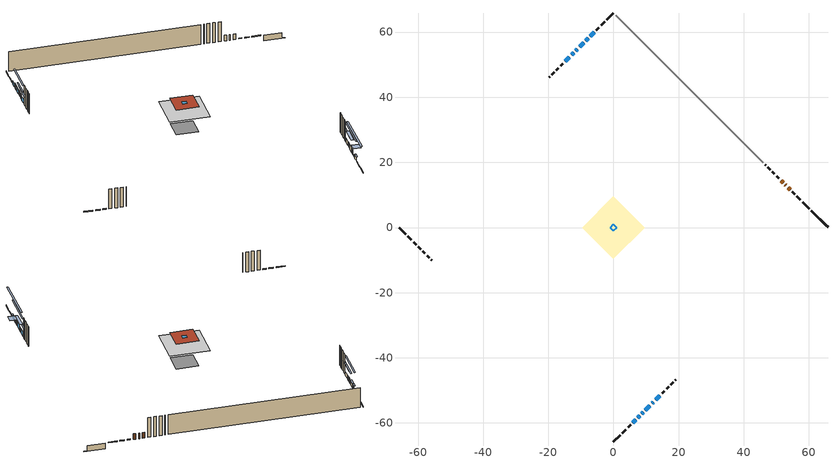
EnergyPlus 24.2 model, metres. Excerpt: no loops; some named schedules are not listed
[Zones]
conditioned space
 floor adiabatic (AdiabaticFloorConstruction): -9.56,0 0,9.56 9.56,0 0,-9.56 z5.27
 floor foundation (Slab1 construction): -5.3,0 0,5.3 5.3,0 0,-5.3 z-1.62
 wall outside (RimJoist1 construction): 0,-65.84 2.09,-63.75 / -65.84,0 -63.75,-2.09 / 0,65.84 -2.09,63.75 / 60.11,5.73 58.02,7.83 z0.39:0.69
 wall outside (RimJoist3 construction): 2.75,-63.09 3.81,-62.03 / -63.09,-2.75 -62.03,-3.81 / -2.75,63.09 -3.81,62.03 / 57.36,8.48 56.3,9.54 z0.39:0.69
 wall outside (RimJoist4 construction): 4.47,-61.37 5.24,-60.6 / -61.37,-4.47 -60.6,-5.24 / -4.47,61.37 -5.24,60.6 / 55.64,10.2 54.87,10.97 z0.39:0.69
 wall outside (AdiabaticWallConstruction 1): 54.22,11.63 53.6,12.24 / 52.94,12.9 52.69,13.15 / 52.03,13.81 51.43,14.41 z0.39:2.42
 wall outside (AdiabaticWallConstruction): -5.89,59.95 -7.16,58.68 z0.39:1.61; -7.82,58.02 -8.45,57.39 z0.39:1.99; -9.1,56.74 -10.4,55.44 z0.39:1.84; 5.89,-59.95 6.77,-59.07 z0.39:1.71; 7.43,-58.41 7.99,-57.85 z0.39:0.9; 8.64,-57.2 9.13,-56.71 z0.39:2.09; -11.05,54.79 -11.61,54.23 / 9.79,-56.06 11.17,-54.67 z0.39:2.24; 11.83,-54.02 12.26,-53.58 z0.39:2.07; -12.27,53.57 -12.86,52.98 z0.39:2.02; -13.52,52.32 -14.87,50.98 z0.39:1.76; 12.91,-52.93 14.26,-51.58 z0.39:2.04
 wall outside (Wall1 construction): 14.92,-50.92 15.65,-50.2 / -59.95,-5.89 -59.22,-6.62 / -15.52,50.32 -16.25,49.59 / 50.77,15.07 50.04,15.8 z0.39:7.71
 wall outside (Wall2 construction): 16.3,-49.54 16.98,-48.86 / -58.56,-7.28 -57.89,-7.96 / -16.91,48.94 -17.58,48.26 / 49.39,16.45 48.71,17.13 z0.39:7.71
 wall outside (Wall3 construction): 17.64,-48.2 18.32,-47.52 / -57.23,-8.61 -56.54,-9.3 / -18.24,47.6 -18.92,46.92 / 48.05,17.79 47.37,18.47 z0.39:7.71
 wall outside (Wall4 construction): 18.98,-46.86 19.07,-46.77 / -55.89,-9.95 -55.79,-10.05 / -19.58,46.26 -19.68,46.16 / 46.71,19.13 46.61,19.23 z0.39:7.71
 wall foundation (FoundationWall1 construction): 60.77,5.08,-1.62 60.77,5.08,0.39 65.05,0.79,0.39 65.05,0.79,-1.52 65.84,0,-1.52 65.84,0,-1.62
 wall adiabatic (Wall5 construction): 45.96,19.88 0.66,65.18 z0.39:7.71
 window (WindowConstruction 8): -5.89,59.95 -7.16,58.68 z0.39:1.61
 window (WindowConstruction 5): -7.82,58.02 -8.45,57.39 z0.39:1.99
 window (WindowConstruction 6): -9.1,56.74 -10.4,55.44 z0.39:1.84
 window (WindowConstruction 7): 5.89,-59.95 6.77,-59.07 z0.39:1.71
 window (WindowConstruction 11): 7.43,-58.41 7.99,-57.85 z0.39:0.9
 window (WindowConstruction 9): 8.64,-57.2 9.13,-56.71 z0.39:2.09
 window (WindowConstruction): -11.05,54.79 -11.61,54.23 z0.39:2.24
 window (WindowConstruction 1): 9.79,-56.06 11.17,-54.67 z0.39:2.24
 window (WindowConstruction 10): 11.83,-54.02 12.26,-53.58 z0.39:2.07
 window (WindowConstruction 2): -12.27,53.57 -12.86,52.98 z0.39:2.01
 window (WindowConstruction 3): -13.52,52.32 -14.86,50.98 z0.39:1.76
 window (WindowConstruction 4): 12.91,-52.93 14.26,-51.58 z0.39:2.04
 door (Door): 54.21,11.63 53.6,12.24 z0.39:2.42
 door (Door 1): 52.94,12.9 52.69,13.15 z0.39:2.42
 door (Door 2): 52.03,13.81 51.43,14.41 z0.39:2.42
 ceiling adiabatic (AdiabaticFloorConstruction): 0,-9.56 9.56,0 0,9.56 -9.56,0 z5.27
 roof outside (Roof1 construction): 0,5.42 -5.42,0 0,-5.42 5.42,0 z7.71
 roof outside (AdiabaticRoofConstruction): 1,0 0,1 -1,0 0,-1 z7.71
 skylight (SkylightConstruction): 1,0 0,1 -1,0 0,-1 z7.71
shading: -8.59,57.25 -7.68,58.17 -7.97,58.46 -8.88,57.54 z2.19; -10.54,55.3 -8.96,56.88 -9.25,57.17 -10.83,55.59 z2.04; 6.92,-58.93 5.75,-60.09 6.04,-60.38 7.21,-59.22 z1.91; 13.54,-52.3 1.88,-63.96 2.17,-64.25 13.83,-52.6 z8.75; 9.77,-56.07 8,-57.84 9.83,-59.67 11.61,-57.9 z3; -15.2,50.64 -7.46,58.38 -7.75,58.67 -15.49,50.93 z7.32; 14.76,-51.08 6.19,-59.65 6.48,-59.94 15.05,-51.37 z7.32; 14.09,-51.75 9.99,-55.85 10.64,-56.49 14.73,-52.4 z4.66; -14.66,51.19 -10.47,55.37 -10.76,55.66 -14.95,51.48 z4.55; -16.66,49.18 -11.72,54.12 -12.01,54.41 -16.95,49.47 z4.3; 16.06,-49.79 11.12,-54.72 11.41,-55.01 16.35,-50.08 z4.58
[Building]
Building 1: Terrain=Suburbs
[Site:Location]
Toronto Intl AP_ON: Latitude {deg}=43.68; Longitude {deg}=-79.63; Time Zone {hr}=-5; Elevation {m}=173; Keep Site Location Information=Yes
[Site:GroundTemperature:Shallow]
4.59119, 2.66285, 2.50842, 3.42352, 7.09712, 10.7536, 13.9236, 15.9317, 16.1023, 14.4691, 11.3799, 7.83558
[Site:WaterMainsTemperature]
Calculation Method=Schedule; Temperature Schedule=mains temperature schedule
[Material] Roughness=Rough; Thermal Absorptance=0.9
Name | Thickness {m} | Conductivity {W/m-K} | Density {kg/m3} | Specific Heat {J/kg-K} | Solar Absorptance | Visible Absorptance
asphalt or fiberglass shingles | 0.00635 | 0.162714 | 1121.4 | 1465.45 | 0.4 | 0.4
asphalt or fiberglass shingles 1 | 0.00635 | 0.162714 | 1121.4 | 1465.45 | 0.7 | 0.7
concrete 4.0 in. | 0.1016 | 1.803125 | 2242.8 | 837.4 | 0.7 | 0.7
concrete 8.0 in. | 0.2032 | 1.803125 | 2242.8 | 837.4 | 0.7 | 0.7
door material | 0.04445 | 0.053851 | 512.64 | 1214.23 | 0.7 | 0.7
exterior vertical ins | 0.0316066 | 0.029427 | 32.04 | 1214.23 | 0.7 | 0.7
floor covering | 0.0127 | 0.0433444 | 54.468 | 1339.84 | 0.6 | 0.6
floor rigid ins; roof rigid ins 1; wall rigid ins | 0.512978 | 0.029427 | 32.04 | 1214.23 | 0.7 | 0.7
floor stud and cavity | 0.1397 | 1.75129 | 37.0049 | 1207.88 | 0.7 | 0.7
furniture material conditioned space 1 | 0.1524 | 0.115458 | 640.8 | 1214.23 | 0.6 | 0.6
gypsum board | 0.0127 | 0.160291 | 801 | 837.4 | 0.6 | 0.6
gypsum board 1 | 0.0127 | 0.160291 | 801 | 837.4 | 0.7 | 0.7
osb sheathing 0.5 in. | 0.0127 | 0.115458 | 512.64 | 1214.23 | 0.7 | 0.7
osb sheathing 0.5 in. 1 | 0.0127 | 0.115458 | 512.64 | 1214.23 | 0.4 | 0.4
osb sheathing 0.75 in. | 0.01905 | 0.115458 | 512.64 | 1214.23 | 0.7 | 0.7
osb sheathing 2.0 in. | 0.0508 | 0.115458 | 512.64 | 1214.23 | 0.7 | 0.7
rim joist rigid ins; roof rigid ins | 0.051816 | 0.029427 | 32.04 | 1214.23 | 0.7 | 0.7
rim joist stud and cavity | 0.0508 | 0.329414 | 125.044 | 1163.47 | 0.6 | 0.6
rim joist stud and cavity 1 | 0.0508 | 0.107068 | 50.32683 | 1063.81 | 0.6 | 0.6
rim joist stud and cavity 2 | 0.0508 | 0.341098 | 125.044 | 1163.47 | 0.6 | 0.6
roof stud and cavity | 0.2032 | 0.158748 | 78.34581 | 1123.46 | 0.7 | 0.7
roof stud and cavity 1 | 0.18415 | 1.7868 | 37.0049 | 1207.88 | 0.6 | 0.6
slab rigid ins | 0.00025908 | 0.029427 | 32.04 | 1214.23 | 0.7 | 0.7
wall stud and cavity | 0.1397 | 0.0836902 | 139.0536 | 1170.24 | 0.7 | 0.7
wall stud and cavity 1 | 0.1397 | 0.084134 | 139.0536 | 1170.24 | 0.7 | 0.7
wall stud and cavity 2 | 0.1397 | 0.0844924 | 139.0536 | 1170.24 | 0.7 | 0.7
wall stud and cavity 3 | 0.1397 | 0.131356 | 139.0536 | 1170.24 | 0.7 | 0.7
wall stud and cavity 4 | 0.1397 | 0.0762468 | 139.0536 | 1170.24 | 0.7 | 0.7
wall stud and cavity 5 | 0.0889 | 0.380278 | 52.3479 | 1209.89 | 0.7 | 0.7
wall stud and cavity 6 | 0.0889 | 0.391764 | 83.0341 | 1211.67 | 0.7 | 0.7
wood siding | 0.0254 | 0.102417 | 544.68 | 1172.36 | 0.4 | 0.4
wood siding 1; wood siding 2; wood siding 3 | 0.0254 | 0.102417 | 544.68 | 1172.36 | 0.7 | 0.7
[WindowMaterial:SimpleGlazingSystem]
Name | U-Factor {W/m2-K} | Solar Heat Gain Coefficient
SkylightMaterial | 3.22365 | 0.7204
WindowMaterial | 2.93325 | 0.66
WindowMaterial 1 | 2.88386 | 0.7
WindowMaterial 10 | 3.977439 | 0.67
WindowMaterial 11 | 3.00196 | 0.58
WindowMaterial 2 | 2.93155 | 0.66
WindowMaterial 3 | 2.89748 | 0.69
WindowMaterial 4 | 2.88953 | 0.69
WindowMaterial 5 | 2.92814 | 0.66
WindowMaterial 6 | 2.89578 | 0.69
WindowMaterial 7 | 2.915653 | 0.67
WindowMaterial 8 | 2.95142 | 0.64
WindowMaterial 9 | 3.88035 | 0.68
[Construction]
AdiabaticFloorConstruction: floor stud and cavity, floor rigid ins, osb sheathing 0.75 in., floor covering
AdiabaticRoofConstruction: asphalt or fiberglass shingles 1, roof rigid ins 1, osb sheathing 0.75 in., roof stud and cavity 1
AdiabaticWallConstruction: wood siding 2, wall rigid ins, wall stud and cavity 5, gypsum board
AdiabaticWallConstruction 1: wood siding 3, wall rigid ins, wall stud and cavity 5, gypsum board
Door; Door 1; Door 2: door material
FoundationWall1 construction: concrete 8.0 in., gypsum board 1
furniture construction conditioned space 1: furniture material conditioned space 1
PartitionWallConstruction: gypsum board, wall stud and cavity 6, gypsum board
RimJoist1 construction: wood siding 1, rim joist rigid ins, osb sheathing 2.0 in., rim joist stud and cavity
RimJoist3 construction: wood siding 1, rim joist stud and cavity 1
RimJoist4 construction: wood siding 1, rim joist rigid ins, osb sheathing 2.0 in., rim joist stud and cavity 2
Roof1 construction: asphalt or fiberglass shingles, roof rigid ins, osb sheathing 0.75 in., roof stud and cavity, gypsum board
SkylightConstruction: SkylightMaterial
Slab1 construction: slab rigid ins, concrete 4.0 in.
Wall1 construction: wood siding, osb sheathing 0.5 in., wall stud and cavity, gypsum board
Wall2 construction: wood siding, osb sheathing 0.5 in., wall stud and cavity 1, gypsum board
Wall3 construction: wood siding, osb sheathing 0.5 in., wall stud and cavity 2, gypsum board
Wall4 construction: wood siding, osb sheathing 0.5 in., wall stud and cavity 3, gypsum board
Wall5 construction: osb sheathing 0.5 in. 1, wall stud and cavity 4, gypsum board
WindowConstruction: WindowMaterial
WindowConstruction 1: WindowMaterial 1
WindowConstruction 10: WindowMaterial 10
WindowConstruction 11: WindowMaterial 11
WindowConstruction 2: WindowMaterial 2
WindowConstruction 3: WindowMaterial 3
WindowConstruction 4: WindowMaterial 4
WindowConstruction 5: WindowMaterial 5
WindowConstruction 6: WindowMaterial 6
WindowConstruction 7: WindowMaterial 7
WindowConstruction 8: WindowMaterial 8
WindowConstruction 9: WindowMaterial 9
[Zone]
conditioned space: Multiplier=1; Volume {m3}=618.6; Part of Total Floor Area=Yes
[Space]
conditioned space 1: Zone=conditioned space; Volume {m3}=618.6
[SurfaceProperty:ExposedFoundationPerimeter]
Slab1: Exposed Perimeter Calculation Method=TotalExposedPerimeter; Total Exposed Perimeter {m}=7.17801
[InternalMass] Zone or ZoneList=conditioned space; Space or SpaceList=conditioned space 1
Name | Construction | Surface Area {m2}
furniture mass conditioned space 1 | furniture construction conditioned space 1 | 95.5
partition wall mass | PartitionWallConstruction | 238.75
[Lights]
interior lighting: Zone or ZoneList or Space or SpaceList=conditioned space 1; Schedule=interior lighting schedule; Design Level Calculation Method=LightingLevel; Lighting Level {W}=343.2; Return Air Fraction=0; Fraction Radiant=0.6; Fraction Visible=0.2; Fraction Replaceable=1
[People]
occupants: Zone or ZoneList or Space or SpaceList=conditioned space 1; Number of People Schedule=occupants schedule; Number of People Calculation Method=People; Number of People=3; Fraction Radiant=0.314171; Sensible Heat Fraction=0.56303; Activity Level Schedule=occupants activity schedule; Carbon Dioxide Generation Rate {m3/s-W}=0; Enable ASHRAE 55 Comfort Warnings=No; Mean Radiant Temperature Calculation Type=EnclosureAveraged
[ElectricEquipment] Zone or ZoneList or Space or SpaceList=conditioned space 1; Design Level Calculation Method=EquipmentLevel
Name | Schedule | Design Level {W} | Fraction Latent | Fraction Radiant | Fraction Lost
clothes dryer | clothes dryer schedule | 140.772 | 0.015 | 0.081 | 0.85
clothes washer | clothes washer schedule | 32.1985 | 0.03 | 0.162 | 0.7
cooking range | cooking range schedule | 208.969 | 0.08 | 0.432 | 0.2
dishwasher | dishwasher schedule | 66.8632 | 0.3 | 0.18 | 0.4
fridge | fridge schedule | 72.9452 | 0 | 0.6 | 0
mech vent bath fan 0 | mech vent bath fan 0 schedule | 50.2 | 0 | 0 | 1
mech vent bath fan 1 | mech vent bath fan 1 schedule | 50.2 | 0 | 0 | 1
mech vent house fan | mech vent house fan schedule | 0 | 0 | 0 | 1
mech vent house fan cfis | mech vent house fan cfis schedule | 0 | 0 | 0 | 0
mech vent range fan 0 | mech vent range fan 0 schedule | 57 | 0 | 0 | 1
misc plug loads | misc plug loads schedule | 494.7 | 0.045 | 0.513 | 0.1
whole house fan | Always On Discrete | 0 | 0 | 0 | 1
[OtherEquipment] Zone or ZoneList or Space or SpaceList=conditioned space 1; Design Level Calculation Method=EquipmentLevel
Name | Fuel Type | Schedule | Design Level {W} | Fraction Latent | Fraction Radiant | Fraction Lost
clothes dryer 1 | Electricity | clothes dryer schedule | 0 | 0.015 | 0.081 | 0.85
cooking range 1 | Electricity | cooking range schedule | 0 | 0.08 | 0.432 | 0.2
general water use latent | None | general water use schedule | 59.3978 | 1 | 0 | 0
general water use sensible | None | general water use schedule | -58.539 | 0 | 0.6 | 0
mech vent house fan latent load | None | Always On Discrete | 0 | 1 | 0 | 0
mech vent house fan sensible load | None | Always On Discrete | 0 | 0 | 0 | 0
water heater energy adjustment1 | NaturalGas | Always On Discrete | 0.01 | 0 | 0 | 1
[ZoneInfiltration:DesignFlowRate] Zone or ZoneList or Space or SpaceList=conditioned space 1; Schedule=Always On Discrete; Design Flow Rate Calculation Method=Flow/Zone; Design Flow Rate {m3/s}=0
infil flow; natural vent flow; whole house fan flow
[Foundation:Kiva]
Foundation Kiva 1: Initial Indoor Air Temperature {C}=18; Wall Height Above Grade {m}=0.389992; Wall Depth Below Slab {m}=0.2032; Custom Block Material Name 1=exterior vertical ins; Custom Block Depth 1 {m}=2.01; Custom Block X Position 1 {m}=0.2159; Custom Block Z Position 1 {m}=0
[Foundation:Kiva:Settings]
Soil Conductivity {W/m-K}=0.849921; Soil Density {kg/m3}=1842.3; Soil Specific Heat {J/kg-K}=418.7; Ground Solar Absorptivity=0.9; Ground Thermal Absorptivity=0.9; Ground Surface Roughness {m}=0.03; Far-Field Width {m}=40; Deep-Ground Boundary Condition=ZeroFlux; Deep-Ground Depth {m}=40; Minimum Cell Dimension {m}=0.2; Maximum Cell Growth Coefficient=3; Simulation Timestep=Timestep
[Exterior:Lights]
exterior lighting: Schedule=exterior lighting schedule; Design Level {W}=75.6
[Schedule:Week:Daily]
interior lighting schedule Week Rule - Jan1-Jan27: interior lighting schedule day, interior lighting schedule day, interior lighting schedule day, interior lighting schedule day, interior lighting schedule day, interior lighting schedule day, interior lighting schedule day, interior lighting schedule default day, interior lighting schedule default day, interior lighting schedule default day, interior lighting schedule default day, interior lighting schedule default day
interior lighting schedule Week Rule - Jan28-Feb3: interior lighting schedule day, interior lighting schedule day, interior lighting schedule day, interior lighting schedule day, interior lighting schedule day 1, interior lighting schedule day 1, interior lighting schedule day 1, interior lighting schedule default day, interior lighting schedule default day, interior lighting schedule default day, interior lighting schedule default day, interior lighting schedule default day
interior lighting schedule Week Rule - Feb4-Feb24: interior lighting schedule day 1, interior lighting schedule day 1, interior lighting schedule day 1, interior lighting schedule day 1, interior lighting schedule day 1, interior lighting schedule day 1, interior lighting schedule day 1, interior lighting schedule default day, interior lighting schedule default day, interior lighting schedule default day, interior lighting schedule default day, interior lighting schedule default day
interior lighting schedule Week Rule - Feb25-Mar3: interior lighting schedule day 1, interior lighting schedule day 1, interior lighting schedule day 1, interior lighting schedule day 1, interior lighting schedule day 2, interior lighting schedule day 2, interior lighting schedule day 2, interior lighting schedule default day, interior lighting schedule default day, interior lighting schedule default day, interior lighting schedule default day, interior lighting schedule default day
interior lighting schedule Week Rule - Mar4-Mar31: interior lighting schedule day 2, interior lighting schedule day 2, interior lighting schedule day 2, interior lighting schedule day 2, interior lighting schedule day 2, interior lighting schedule day 2, interior lighting schedule day 2, interior lighting schedule default day, interior lighting schedule default day, interior lighting schedule default day, interior lighting schedule default day, interior lighting schedule default day
interior lighting schedule Week Rule - Apr1-Apr28: interior lighting schedule day 3, interior lighting schedule day 3, interior lighting schedule day 3, interior lighting schedule day 3, interior lighting schedule day 3, interior lighting schedule day 3, interior lighting schedule day 3, interior lighting schedule default day, interior lighting schedule default day, interior lighting schedule default day, interior lighting schedule default day, interior lighting schedule default day
interior lighting schedule Week Rule - Apr29-May5: interior lighting schedule day 3, interior lighting schedule day 3, interior lighting schedule day 4, interior lighting schedule day 4, interior lighting schedule day 4, interior lighting schedule day 4, interior lighting schedule day 4, interior lighting schedule default day, interior lighting schedule default day, interior lighting schedule default day, interior lighting schedule default day, interior lighting schedule default day
interior lighting schedule Week Rule - May6-May26: interior lighting schedule day 4, interior lighting schedule day 4, interior lighting schedule day 4, interior lighting schedule day 4, interior lighting schedule day 4, interior lighting schedule day 4, interior lighting schedule day 4, interior lighting schedule default day, interior lighting schedule default day, interior lighting schedule default day, interior lighting schedule default day, interior lighting schedule default day
interior lighting schedule Week Rule - May27-Jun2: interior lighting schedule day 4, interior lighting schedule day 4, interior lighting schedule day 4, interior lighting schedule day 4, interior lighting schedule day 4, interior lighting schedule day 5, interior lighting schedule day 5, interior lighting schedule default day, interior lighting schedule default day, interior lighting schedule default day, interior lighting schedule default day, interior lighting schedule default day
interior lighting schedule Week Rule - Jun3-Jun30: interior lighting schedule day 5, interior lighting schedule day 5, interior lighting schedule day 5, interior lighting schedule day 5, interior lighting schedule day 5, interior lighting schedule day 5, interior lighting schedule day 5, interior lighting schedule default day, interior lighting schedule default day, interior lighting schedule default day, interior lighting schedule default day, interior lighting schedule default day
interior lighting schedule Week Rule - Jul1-Jul28: interior lighting schedule day 6, interior lighting schedule day 6, interior lighting schedule day 6, interior lighting schedule day 6, interior lighting schedule day 6, interior lighting schedule day 6, interior lighting schedule day 6, interior lighting schedule default day, interior lighting schedule default day, interior lighting schedule default day, interior lighting schedule default day, interior lighting schedule default day
interior lighting schedule Week Rule - Jul29-Aug4: interior lighting schedule day 6, interior lighting schedule day 6, interior lighting schedule day 6, interior lighting schedule day 7, interior lighting schedule day 7, interior lighting schedule day 7, interior lighting schedule day 7, interior lighting schedule default day, interior lighting schedule default day, interior lighting schedule default day, interior lighting schedule default day, interior lighting schedule default day
interior lighting schedule Week Rule - Aug5-Aug25: interior lighting schedule day 7, interior lighting schedule day 7, interior lighting schedule day 7, interior lighting schedule day 7, interior lighting schedule day 7, interior lighting schedule day 7, interior lighting schedule day 7, interior lighting schedule default day, interior lighting schedule default day, interior lighting schedule default day, interior lighting schedule default day, interior lighting schedule default day
interior lighting schedule Week Rule - Aug26-Sep1: interior lighting schedule day 7, interior lighting schedule day 7, interior lighting schedule day 7, interior lighting schedule day 7, interior lighting schedule day 7, interior lighting schedule day 7, interior lighting schedule day 8, interior lighting schedule default day, interior lighting schedule default day, interior lighting schedule default day, interior lighting schedule default day, interior lighting schedule default day
interior lighting schedule Week Rule - Sep2-Sep29: interior lighting schedule day 8, interior lighting schedule day 8, interior lighting schedule day 8, interior lighting schedule day 8, interior lighting schedule day 8, interior lighting schedule day 8, interior lighting schedule day 8, interior lighting schedule default day, interior lighting schedule default day, interior lighting schedule default day, interior lighting schedule default day, interior lighting schedule default day
interior lighting schedule Week Rule - Sep30-Oct6: interior lighting schedule day 8, interior lighting schedule day 9, interior lighting schedule day 9, interior lighting schedule day 9, interior lighting schedule day 9, interior lighting schedule day 9, interior lighting schedule day 9, interior lighting schedule default day, interior lighting schedule default day, interior lighting schedule default day, interior lighting schedule default day, interior lighting schedule default day
interior lighting schedule Week Rule - Oct7-Oct27: interior lighting schedule day 9, interior lighting schedule day 9, interior lighting schedule day 9, interior lighting schedule day 9, interior lighting schedule day 9, interior lighting schedule day 9, interior lighting schedule day 9, interior lighting schedule default day, interior lighting schedule default day, interior lighting schedule default day, interior lighting schedule default day, interior lighting schedule default day
interior lighting schedule Week Rule - Oct28-Nov3: interior lighting schedule day 9, interior lighting schedule day 9, interior lighting schedule day 9, interior lighting schedule day 9, interior lighting schedule day 10, interior lighting schedule day 10, interior lighting schedule day 10, interior lighting schedule default day, interior lighting schedule default day, interior lighting schedule default day, interior lighting schedule default day, interior lighting schedule default day
interior lighting schedule Week Rule - Nov4-Nov24: interior lighting schedule day 10, interior lighting schedule day 10, interior lighting schedule day 10, interior lighting schedule day 10, interior lighting schedule day 10, interior lighting schedule day 10, interior lighting schedule day 10, interior lighting schedule default day, interior lighting schedule default day, interior lighting schedule default day, interior lighting schedule default day, interior lighting schedule default day
interior lighting schedule Week Rule - Nov25-Dec1: interior lighting schedule day 10, interior lighting schedule day 10, interior lighting schedule day 10, interior lighting schedule day 10, interior lighting schedule day 10, interior lighting schedule day 10, interior lighting schedule day 11, interior lighting schedule default day, interior lighting schedule default day, interior lighting schedule default day, interior lighting schedule default day, interior lighting schedule default day
interior lighting schedule Week Rule - Dec2-Dec31: interior lighting schedule day 11, interior lighting schedule day 11, interior lighting schedule day 11, interior lighting schedule day 11, interior lighting schedule day 11, interior lighting schedule day 11, interior lighting schedule day 11, interior lighting schedule default day, interior lighting schedule default day, interior lighting schedule default day, interior lighting schedule default day, interior lighting schedule default day
occupants schedule Week Rule - Jan1-Dec31: occupants schedule day, occupants schedule day, occupants schedule day, occupants schedule day, occupants schedule day, occupants schedule day, occupants schedule day, occupants schedule default day, occupants schedule default day, occupants schedule default day, occupants schedule default day, occupants schedule default day
clothes dryer schedule Week Rule - Jan1-Dec31: clothes dryer schedule day, clothes dryer schedule day, clothes dryer schedule day, clothes dryer schedule day, clothes dryer schedule day, clothes dryer schedule day, clothes dryer schedule day, clothes dryer schedule default day, clothes dryer schedule default day, clothes dryer schedule default day, clothes dryer schedule default day, clothes dryer schedule default day
clothes washer schedule Week Rule - Jan1-Dec31: clothes washer schedule day, clothes washer schedule day, clothes washer schedule day, clothes washer schedule day, clothes washer schedule day, clothes washer schedule day, clothes washer schedule day, clothes washer schedule default day, clothes washer schedule default day, clothes washer schedule default day, clothes washer schedule default day, clothes washer schedule default day
cooking range schedule Week Rule - Jan1-Dec31: cooking range schedule day, cooking range schedule day, cooking range schedule day, cooking range schedule day, cooking range schedule day, cooking range schedule day, cooking range schedule day, cooking range schedule default day, cooking range schedule default day, cooking range schedule default day, cooking range schedule default day, cooking range schedule default day
dishwasher schedule Week Rule - Jan1-Dec31: dishwasher schedule day, dishwasher schedule day, dishwasher schedule day, dishwasher schedule day, dishwasher schedule day, dishwasher schedule day, dishwasher schedule day, dishwasher schedule default day, dishwasher schedule default day, dishwasher schedule default day, dishwasher schedule default day, dishwasher schedule default day
mech vent bath fan 0 schedule Week Rule - Jan1-Dec31: mech vent bath fan 0 schedule day, mech vent bath fan 0 schedule day, mech vent bath fan 0 schedule day, mech vent bath fan 0 schedule day, mech vent bath fan 0 schedule day, mech vent bath fan 0 schedule day, mech vent bath fan 0 schedule day, mech vent bath fan 0 schedule default day, mech vent bath fan 0 schedule default day, mech vent bath fan 0 schedule default day, mech vent bath fan 0 schedule default day, mech vent bath fan 0 schedule default day
mech vent bath fan 1 schedule Week Rule - Jan1-Dec31: mech vent bath fan 1 schedule day, mech vent bath fan 1 schedule day, mech vent bath fan 1 schedule day, mech vent bath fan 1 schedule day, mech vent bath fan 1 schedule day, mech vent bath fan 1 schedule day, mech vent bath fan 1 schedule day, mech vent bath fan 1 schedule default day, mech vent bath fan 1 schedule default day, mech vent bath fan 1 schedule default day, mech vent bath fan 1 schedule default day, mech vent bath fan 1 schedule default day
mech vent range fan 0 schedule Week Rule - Jan1-Dec31: mech vent range fan 0 schedule day, mech vent range fan 0 schedule day, mech vent range fan 0 schedule day, mech vent range fan 0 schedule day, mech vent range fan 0 schedule day, mech vent range fan 0 schedule day, mech vent range fan 0 schedule day, mech vent range fan 0 schedule default day, mech vent range fan 0 schedule default day, mech vent range fan 0 schedule default day, mech vent range fan 0 schedule default day, mech vent range fan 0 schedule default day
misc plug loads schedule Week Rule - Jan1-Dec31: misc plug loads schedule day, misc plug loads schedule day, misc plug loads schedule day, misc plug loads schedule day, misc plug loads schedule day, misc plug loads schedule day, misc plug loads schedule day, misc plug loads schedule default day, misc plug loads schedule default day, misc plug loads schedule default day, misc plug loads schedule default day, misc plug loads schedule default day
general water use schedule Week Rule - Jan1-Dec31: general water use schedule day, general water use schedule day, general water use schedule day, general water use schedule day, general water use schedule day, general water use schedule day, general water use schedule day, general water use schedule default day, general water use schedule default day, general water use schedule default day, general water use schedule default day, general water use schedule default day
exterior lighting schedule Week Rule - Jan1-Jan27: exterior lighting schedule day, exterior lighting schedule day, exterior lighting schedule day, exterior lighting schedule day, exterior lighting schedule day, exterior lighting schedule day, exterior lighting schedule day, exterior lighting schedule default day, exterior lighting schedule default day, exterior lighting schedule default day, exterior lighting schedule default day, exterior lighting schedule default day
exterior lighting schedule Week Rule - Jan28-Feb3: exterior lighting schedule day, exterior lighting schedule day, exterior lighting schedule day, exterior lighting schedule day, exterior lighting schedule day 1, exterior lighting schedule day 1, exterior lighting schedule day 1, exterior lighting schedule default day, exterior lighting schedule default day, exterior lighting schedule default day, exterior lighting schedule default day, exterior lighting schedule default day
exterior lighting schedule Week Rule - Feb4-Feb24: exterior lighting schedule day 1, exterior lighting schedule day 1, exterior lighting schedule day 1, exterior lighting schedule day 1, exterior lighting schedule day 1, exterior lighting schedule day 1, exterior lighting schedule day 1, exterior lighting schedule default day, exterior lighting schedule default day, exterior lighting schedule default day, exterior lighting schedule default day, exterior lighting schedule default day
exterior lighting schedule Week Rule - Feb25-Mar3: exterior lighting schedule day 1, exterior lighting schedule day 1, exterior lighting schedule day 1, exterior lighting schedule day 1, exterior lighting schedule day 2, exterior lighting schedule day 2, exterior lighting schedule day 2, exterior lighting schedule default day, exterior lighting schedule default day, exterior lighting schedule default day, exterior lighting schedule default day, exterior lighting schedule default day
exterior lighting schedule Week Rule - Mar4-Mar31: exterior lighting schedule day 2, exterior lighting schedule day 2, exterior lighting schedule day 2, exterior lighting schedule day 2, exterior lighting schedule day 2, exterior lighting schedule day 2, exterior lighting schedule day 2, exterior lighting schedule default day, exterior lighting schedule default day, exterior lighting schedule default day, exterior lighting schedule default day, exterior lighting schedule default day
exterior lighting schedule Week Rule - Apr1-Apr28: exterior lighting schedule day 3, exterior lighting schedule day 3, exterior lighting schedule day 3, exterior lighting schedule day 3, exterior lighting schedule day 3, exterior lighting schedule day 3, exterior lighting schedule day 3, exterior lighting schedule default day, exterior lighting schedule default day, exterior lighting schedule default day, exterior lighting schedule default day, exterior lighting schedule default day
exterior lighting schedule Week Rule - Apr29-May5: exterior lighting schedule day 3, exterior lighting schedule day 3, exterior lighting schedule day 4, exterior lighting schedule day 4, exterior lighting schedule day 4, exterior lighting schedule day 4, exterior lighting schedule day 4, exterior lighting schedule default day, exterior lighting schedule default day, exterior lighting schedule default day, exterior lighting schedule default day, exterior lighting schedule default day
exterior lighting schedule Week Rule - May6-May26: exterior lighting schedule day 4, exterior lighting schedule day 4, exterior lighting schedule day 4, exterior lighting schedule day 4, exterior lighting schedule day 4, exterior lighting schedule day 4, exterior lighting schedule day 4, exterior lighting schedule default day, exterior lighting schedule default day, exterior lighting schedule default day, exterior lighting schedule default day, exterior lighting schedule default day
exterior lighting schedule Week Rule - May27-Jun2: exterior lighting schedule day 4, exterior lighting schedule day 4, exterior lighting schedule day 4, exterior lighting schedule day 4, exterior lighting schedule day 4, exterior lighting schedule day 5, exterior lighting schedule day 5, exterior lighting schedule default day, exterior lighting schedule default day, exterior lighting schedule default day, exterior lighting schedule default day, exterior lighting schedule default day
exterior lighting schedule Week Rule - Jun3-Jun30: exterior lighting schedule day 5, exterior lighting schedule day 5, exterior lighting schedule day 5, exterior lighting schedule day 5, exterior lighting schedule day 5, exterior lighting schedule day 5, exterior lighting schedule day 5, exterior lighting schedule default day, exterior lighting schedule default day, exterior lighting schedule default day, exterior lighting schedule default day, exterior lighting schedule default day
exterior lighting schedule Week Rule - Jul1-Jul28: exterior lighting schedule day 6, exterior lighting schedule day 6, exterior lighting schedule day 6, exterior lighting schedule day 6, exterior lighting schedule day 6, exterior lighting schedule day 6, exterior lighting schedule day 6, exterior lighting schedule default day, exterior lighting schedule default day, exterior lighting schedule default day, exterior lighting schedule default day, exterior lighting schedule default day
exterior lighting schedule Week Rule - Jul29-Aug4: exterior lighting schedule day 6, exterior lighting schedule day 6, exterior lighting schedule day 6, exterior lighting schedule day 7, exterior lighting schedule day 7, exterior lighting schedule day 7, exterior lighting schedule day 7, exterior lighting schedule default day, exterior lighting schedule default day, exterior lighting schedule default day, exterior lighting schedule default day, exterior lighting schedule default day
exterior lighting schedule Week Rule - Aug5-Aug25: exterior lighting schedule day 7, exterior lighting schedule day 7, exterior lighting schedule day 7, exterior lighting schedule day 7, exterior lighting schedule day 7, exterior lighting schedule day 7, exterior lighting schedule day 7, exterior lighting schedule default day, exterior lighting schedule default day, exterior lighting schedule default day, exterior lighting schedule default day, exterior lighting schedule default day
[Schedule:Year]
interior lighting schedule: interior lighting schedule Week Rule - Jan1-Jan27, 1, 1, 1, 27, interior lighting schedule Week Rule - Jan28-Feb3, 1, 28, 2, 3, interior lighting schedule Week Rule - Feb4-Feb24, 2, 4, 2, 24, interior lighting schedule Week Rule - Feb25-Mar3, 2, 25, 3, 3, interior lighting schedule Week Rule - Mar4-Mar31, 3, 4, 3, 31, interior lighting schedule Week Rule - Apr1-Apr28, 4, 1, 4, 28, interior lighting schedule Week Rule - Apr29-May5, 4, 29, 5, 5, interior lighting schedule Week Rule - May6-May26, 5, 6, 5, 26, interior lighting schedule Week Rule - May27-Jun2, 5, 27, 6, 2, interior lighting schedule Week Rule - Jun3-Jun30, 6, 3, 6, 30, interior lighting schedule Week Rule - Jul1-Jul28, 7, 1, 7, 28, interior lighting schedule Week Rule - Jul29-Aug4, 7, 29, 8, 4, interior lighting schedule Week Rule - Aug5-Aug25, 8, 5, 8, 25, interior lighting schedule Week Rule - Aug26-Sep1, 8, 26, 9, 1, interior lighting schedule Week Rule - Sep2-Sep29, 9, 2, 9, 29, interior lighting schedule Week Rule - Sep30-Oct6, 9, 30, 10, 6, interior lighting schedule Week Rule - Oct7-Oct27, 10, 7, 10, 27, interior lighting schedule Week Rule - Oct28-Nov3, 10, 28, 11, 3, interior lighting schedule Week Rule - Nov4-Nov24, 11, 4, 11, 24, interior lighting schedule Week Rule - Nov25-Dec1, 11, 25, 12, 1, interior lighting schedule Week Rule - Dec2-Dec31, 12, 2, 12, 31
occupants schedule: occupants schedule Week Rule - Jan1-Dec31, 1, 1, 12, 31
clothes dryer schedule: clothes dryer schedule Week Rule - Jan1-Dec31, 1, 1, 12, 31
clothes washer schedule: clothes washer schedule Week Rule - Jan1-Dec31, 1, 1, 12, 31
cooking range schedule: cooking range schedule Week Rule - Jan1-Dec31, 1, 1, 12, 31
dishwasher schedule: dishwasher schedule Week Rule - Jan1-Dec31, 1, 1, 12, 31
mech vent bath fan 0 schedule: mech vent bath fan 0 schedule Week Rule - Jan1-Dec31, 1, 1, 12, 31
mech vent bath fan 1 schedule: mech vent bath fan 1 schedule Week Rule - Jan1-Dec31, 1, 1, 12, 31
mech vent range fan 0 schedule: mech vent range fan 0 schedule Week Rule - Jan1-Dec31, 1, 1, 12, 31
misc plug loads schedule: misc plug loads schedule Week Rule - Jan1-Dec31, 1, 1, 12, 31
general water use schedule: general water use schedule Week Rule - Jan1-Dec31, 1, 1, 12, 31
exterior lighting schedule: exterior lighting schedule Week Rule - Jan1-Jan27, 1, 1, 1, 27, exterior lighting schedule Week Rule - Jan28-Feb3, 1, 28, 2, 3, exterior lighting schedule Week Rule - Feb4-Feb24, 2, 4, 2, 24, exterior lighting schedule Week Rule - Feb25-Mar3, 2, 25, 3, 3, exterior lighting schedule Week Rule - Mar4-Mar31, 3, 4, 3, 31, exterior lighting schedule Week Rule - Apr1-Apr28, 4, 1, 4, 28, exterior lighting schedule Week Rule - Apr29-May5, 4, 29, 5, 5, exterior lighting schedule Week Rule - May6-May26, 5, 6, 5, 26, exterior lighting schedule Week Rule - May27-Jun2, 5, 27, 6, 2, exterior lighting schedule Week Rule - Jun3-Jun30, 6, 3, 6, 30, exterior lighting schedule Week Rule - Jul1-Jul28, 7, 1, 7, 28, exterior lighting schedule Week Rule - Jul29-Aug4, 7, 29, 8, 4, exterior lighting schedule Week Rule - Aug5-Aug25, 8, 5, 8, 25, exterior lighting schedule Week Rule - Aug26-Sep1, 8, 26, 9, 1, exterior lighting schedule Week Rule - Sep2-Sep29, 9, 2, 9, 29, exterior lighting schedule Week Rule - Sep30-Oct6, 9, 30, 10, 6, exterior lighting schedule Week Rule - Oct7-Oct27, 10, 7, 10, 27, exterior lighting schedule Week Rule - Oct28-Nov3, 10, 28, 11, 3, exterior lighting schedule Week Rule - Nov4-Nov24, 11, 4, 11, 24, exterior lighting schedule Week Rule - Nov25-Dec1, 11, 25, 12, 1, exterior lighting schedule Week Rule - Dec2-Dec31, 12, 2, 12, 31
[Schedule:Constant]
Name | Hourly Value
occupants activity schedule | 117.228
fridge schedule | 0
mech vent house fan schedule; mech vent house fan cfis schedule; Always On Discrete | 1
[Schedule:Compact]
mains temperature schedule: Through: 01/01, For: AllDays, Until: 24:00, 8.43722, Through: 01/02, For: AllDays, Until: 24:00, 8.37111, Through: 01/03, For: AllDays, Until: 24:00, 8.30611, Through: 01/04, For: AllDays, Until: 24:00, 8.24222, Through: 01/05, For: AllDays, Until: 24:00, 8.17944, Through: 01/06, For: AllDays, Until: 24:00, 8.11833, Through: 01/07, For: AllDays, Until: 24:00, 8.05833, Through: 01/08, For: AllDays, Until: 24:00, 7.99944, Through: 01/09, For: AllDays, Until: 24:00, 7.94222, Through: 01/10, For: AllDays, Until: 24:00, 7.88611, Through: 01/11, For: AllDays, Until: 24:00, 7.83167, Through: 01/12, For: AllDays, Until: 24:00, 7.77833, Through: 01/13, For: AllDays, Until: 24:00, 7.72611, Through: 01/14, For: AllDays, Until: 24:00, 7.67556, Through: 01/15, For: AllDays, Until: 24:00, 7.62667, Through: 01/16, For: AllDays, Until: 24:00, 7.57889, Through: 01/17, For: AllDays, Until: 24:00, 7.53278, Through: 01/18, For: AllDays, Until: 24:00, 7.48778, Through: 01/19, For: AllDays, Until: 24:00, 7.44444, Through: 01/20, For: AllDays, Until: 24:00, 7.40278, Through: 01/21, For: AllDays, Until: 24:00, 7.36278, Through: 01/22, For: AllDays, Until: 24:00, 7.32389, Through: 01/23, For: AllDays, Until: 24:00, 7.28667, Through: 01/24, For: AllDays, Until: 24:00, 7.25056, Through: 01/25, For: AllDays, Until: 24:00, 7.21667, Through: 01/26, For: AllDays, Until: 24:00, 7.18389, Through: 01/27, For: AllDays, Until: 24:00, 7.15278, Through: 01/28, For: AllDays, Until: 24:00, 7.12333, Through: 01/29, For: AllDays, Until: 24:00, 7.09556, Through: 01/30, For: AllDays, Until: 24:00, 7.06944, Through: 01/31, For: AllDays, Until: 24:00, 7.04444, Through: 02/01, For: AllDays, Until: 24:00, 7.02167, Through: 02/02, For: AllDays, Until: 24:00, 7, Through: 02/03, For: AllDays, Until: 24:00, 6.98, Through: 02/04, For: AllDays, Until: 24:00, 6.96222, Through: 02/05, For: AllDays, Until: 24:00, 6.94556, Through: 02/06, For: AllDays, Until: 24:00, 6.93056, Through: 02/07, For: AllDays, Until: 24:00, 6.91722, Through: 02/08, For: AllDays, Until: 24:00, 6.90556, Through: 02/09, For: AllDays, Until: 24:00, 6.89556, Through: 02/10, For: AllDays, Until: 24:00, 6.88722, Through: 02/11, For: AllDays, Until: 24:00, 6.88056, Through: 02/12, For: AllDays, Until: 24:00, 6.875, Through: 02/13, For: AllDays, Until: 24:00, 6.87167, Through: 02/14, For: AllDays, Until: 24:00, 6.87, Through: 02/15, For: AllDays, Until: 24:00, 6.87, Through: 02/16, For: AllDays, Until: 24:00, 6.87167, Through: 02/17, For: AllDays, Until: 24:00, 6.875, Through: 02/18, For: AllDays, Until: 24:00, 6.88, Through: 02/19, For: AllDays, Until: 24:00, 6.88611, Through: 02/20, For: AllDays, Until: 24:00, 6.89444, Through: 02/21, For: AllDays, Until: 24:00, 6.90444, Through: 02/22, For: AllDays, Until: 24:00, 6.91611, Through: 02/23, For: AllDays, Until: 24:00, 6.92889, Through: 02/24, For: AllDays, Until: 24:00, 6.94389, Through: 02/25, For: AllDays, Until: 24:00, 6.96056, Through: 02/26, For: AllDays, Until: 24:00, 6.97833, Through: 02/27, For: AllDays, Until: 24:00, 6.99833, Through: 02/28, For: AllDays, Until: 24:00, 7.01944, Through: 03/01, For: AllDays, Until: 24:00, 7.04222, Through: 03/02, For: AllDays, Until: 24:00, 7.06667, Through: 03/03, For: AllDays, Until: 24:00, 7.09278, Through: 03/04, For: AllDays, Until: 24:00, 7.12056, Through: 03/05, For: AllDays, Until: 24:00, 7.15, Through: 03/06, For: AllDays, Until: 24:00, 7.18111, Through: 03/07, For: AllDays, Until: 24:00, 7.21333, Through: 03/08, For: AllDays, Until: 24:00, 7.24722, Through: 03/09, For: AllDays, Until: 24:00, 7.28278, Through: 03/10, For: AllDays, Until: 24:00, 7.32, Through: 03/11, For: AllDays, Until: 24:00, 7.35889, Through: 03/12, For: AllDays, Until: 24:00, 7.39889, Through: 03/13, For: AllDays, Until: 24:00, 7.44056, Through: 03/14, For: AllDays, Until: 24:00, 7.48389, Through: 03/15, For: AllDays, Until: 24:00, 7.52833, Through: 03/16, For: AllDays, Until: 24:00, 7.57444, Through: 03/17, For: AllDays, Until: 24:00, 7.62222, Through: 03/18, For: AllDays, Until: 24:00, 7.67111, Through: 03/19, For: AllDays, Until: 24:00, 7.72111, Through: 03/20, For: AllDays, Until: 24:00, 7.77333, Through: 03/21, For: AllDays, Until: 24:00, 7.82611, Through: 03/22, For: AllDays, Until: 24:00, 7.88111, Through: 03/23, For: AllDays, Until: 24:00, 7.93667, Through: 03/24, For: AllDays, Until: 24:00, 7.99389, Through: 03/25, For: AllDays, Until: 24:00, 8.05278, Through: 03/26, For: AllDays, Until: 24:00, 8.11278, Through: 03/27, For: AllDays, Until: 24:00, 8.17389, Through: 03/28, For: AllDays, Until: 24:00, 8.23611, Through: 03/29, For: AllDays, Until: 24:00, 8.3, Through: 03/30, For: AllDays, Until: 24:00, 8.365, Through: 03/31, For: AllDays, Until: 24:00, 8.43111, Through: 04/01, For: AllDays, Until: 24:00, 8.49833, Through: 04/02, For: AllDays, Until: 24:00, 8.56722, Through: 04/03, For: AllDays, Until: 24:00, 8.63667, Through: 04/04, For: AllDays, Until: 24:00, 8.70778, Through: 04/05, For: AllDays, Until: 24:00, 8.77944, Through: 04/06, For: AllDays, Until: 24:00, 8.85278, Through: 04/07, For: AllDays, Until: 24:00, 8.92667, Through: 04/08, For: AllDays, Until: 24:00, 9.00222, Through: 04/09, For: AllDays, Until: 24:00, 9.07833, Through: 04/10, For: AllDays, Until: 24:00, 9.15556, Through: 04/11, For: AllDays, Until: 24:00, 9.23389, Through: 04/12, For: AllDays, Until: 24:00, 9.31278, Through: 04/13, For: AllDays, Until: 24:00, 9.39278, Through: 04/14, For: AllDays, Until: 24:00, 9.47389, Through: 04/15, For: AllDays, Until: 24:00, 9.55611, Through: 04/16, For: AllDays, Until: 24:00, 9.63833, Through: 04/17, For: AllDays, Until: 24:00, 9.72222, Through: 04/18, For: AllDays, Until: 24:00, 9.80667, Through: 04/19, For: AllDays, Until: 24:00, 9.89167, Through: 04/20, For: AllDays, Until: 24:00, 9.97778, Through: 04/21, For: AllDays, Until: 24:00, 10.0644, Through: 04/22, For: AllDays, Until: 24:00, 10.1517, Through: 04/23, For: AllDays, Until: 24:00, 10.24, Through: 04/24, For: AllDays, Until: 24:00, 10.3289, Through: 04/25, For: AllDays, Until: 24:00, 10.4183, Through: 04/26, For: AllDays, Until: 24:00, 10.5083, Through: 04/27, For: AllDays, Until: 24:00, 10.5989, Through: 04/28, For: AllDays, Until: 24:00, 10.69, Through: 04/29, For: AllDays, Until: 24:00, 10.7817, Through: 04/30, For: AllDays, Until: 24:00, 10.8739, Through: 05/01, For: AllDays, Until: 24:00, 10.9667, Through: 05/02, For: AllDays, Until: 24:00, 11.0594, Through: 05/03, For: AllDays, Until: 24:00, 11.1533, Through: 05/04, For: AllDays, Until: 24:00, 11.2472, Through: 05/05, For: AllDays, Until: 24:00, 11.3411, Through: 05/06, For: AllDays, Until: 24:00, 11.4361, Through: 05/07, For: AllDays, Until: 24:00, 11.5306, Through: 05/08, For: AllDays, Until: 24:00, 11.6261, Through: 05/09, For: AllDays, Until: 24:00, 11.7217, Through: 05/10, For: AllDays, Until: 24:00, 11.8172, Through: 05/11, For: AllDays, Until: 24:00, 11.9128, Through: 05/12, For: AllDays, Until: 24:00, 12.0089, Through: 05/13, For: AllDays, Until: 24:00, 12.105, Through: 05/14, For: AllDays, Until: 24:00, 12.2017, Through: 05/15, For: AllDays, Until: 24:00, 12.2978, Through: 05/16, For: AllDays, Until: 24:00, 12.3944, Through: 05/17, For: AllDays, Until: 24:00, 12.4906, Through: 05/18, For: AllDays, Until: 24:00, 12.5872, Through: 05/19, For: AllDays, Until: 24:00, 12.6833, Through: 05/20, For: AllDays, Until: 24:00, 12.78, Through: 05/21, For: AllDays, Until: 24:00, 12.8761, Through: 05/22, For: AllDays, Until: 24:00, 12.9722, Through: 05/23, For: AllDays, Until: 24:00, 13.0683, Through: 05/24, For: AllDays, Until: 24:00, 13.1639, Through: 05/25, For: AllDays, Until: 24:00, 13.2594, Through: 05/26, For: AllDays, Until: 24:00, 13.355, Through: 05/27, For: AllDays, Until: 24:00, 13.45, Through: 05/28, For: AllDays, Until: 24:00, 13.545, Through: 05/29, For: AllDays, Until: 24:00, 13.6394, Through: 05/30, For: AllDays, Until: 24:00, 13.7333, Through: 05/31, For: AllDays, Until: 24:00, 13.8272, Through: 06/01, For: AllDays, Until: 24:00, 13.9206, Through: 06/02, For: AllDays, Until: 24:00, 14.0139, Through: 06/03, For: AllDays, Until: 24:00, 14.1061, Through: 06/04, For: AllDays, Until: 24:00, 14.1983, Through: 06/05, For: AllDays, Until: 24:00, 14.2894, Through: 06/06, For: AllDays, Until: 24:00, 14.3806, Through: 06/07, For: AllDays, Until: 24:00, 14.4711, Through: 06/08, For: AllDays, Until: 24:00, 14.5606, Through: 06/09, For: AllDays, Until: 24:00, 14.65, Through: 06/10, For: AllDays, Until: 24:00, 14.7383, Through: 06/11, For: AllDays, Until: 24:00, 14.8267, Through: 06/12, For: AllDays, Until: 24:00, 14.9133, Through: 06/13, For: AllDays, Until: 24:00, 15, Through: 06/14, For: AllDays, Until: 24:00, 15.0856, Through: 06/15, For: AllDays, Until: 24:00, 15.1706, Through: 06/16, For: AllDays, Until: 24:00, 15.255, Through: 06/17, For: AllDays, Until: 24:00, 15.3383, Through: 06/18, For: AllDays, Until: 24:00, 15.4206, Through: 06/19, For: AllDays, Until: 24:00, 15.5022, Through: 06/20, For: AllDays, Until: 24:00, 15.5828, Through: 06/21, For: AllDays, Until: 24:00, 15.6628, Through: 06/22, For: AllDays, Until: 24:00, 15.7417, Through: 06/23, For: AllDays, Until: 24:00, 15.8194, Through: 06/24, For: AllDays, Until: 24:00, 15.8961, Through: 06/25, For: AllDays, Until: 24:00, 15.9722, Through: 06/26, For: AllDays, Until: 24:00, 16.0467, Through: 06/27, For: AllDays, Until: 24:00, 16.1206, Through: 06/28, For: AllDays, Until: 24:00, 16.1933, Through: 06/29, For: AllDays, Until: 24:00, 16.265, Through: 06/30, For: AllDays, Until: 24:00, 16.3356, Through: 07/01, For: AllDays, Until: 24:00, 16.4044, Through: 07/02, For: AllDays, Until: 24:00, 16.4728, Through: 07/03, For: AllDays, Until: 24:00, 16.54, Through: 07/04, For: AllDays, Until: 24:00, 16.6056, Through: 07/05, For: AllDays, Until: 24:00, 16.67, Through: 07/06, For: AllDays, Until: 24:00, 16.7333, Through: 07/07, For: AllDays, Until: 24:00, 16.7956, Through: 07/08, For: AllDays, Until: 24:00, 16.8561, Through: 07/09, For: AllDays, Until: 24:00, 16.9156, Through: 07/10, For: AllDays, Until: 24:00, 16.9739, Through: 07/11, For: AllDays, Until: 24:00, 17.0306, Through: 07/12, For: AllDays, Until: 24:00, 17.0861, Through: 07/13, For: AllDays, Until: 24:00, 17.14, Through: 07/14, For: AllDays, Until: 24:00, 17.1928, Through: 07/15, For: AllDays, Until: 24:00, 17.2439, Through: 07/16, For: AllDays, Until: 24:00, 17.2939, Through: 07/17, For: AllDays, Until: 24:00, 17.3422, Through: 07/18, For: AllDays, Until: 24:00, 17.3894, Through: 07/19, For: AllDays, Until: 24:00, 17.435, Through: 07/20, For: AllDays, Until: 24:00, 17.4794, Through: 07/21, For: AllDays, Until: 24:00, 17.5217, Through: 07/22, For: AllDays, Until: 24:00, 17.5628, Through: 07/23, For: AllDays, Until: 24:00, 17.6028, Through: 07/24, For: AllDays, Until: 24:00, 17.6406, Through: 07/25, For: AllDays, Until: 24:00, 17.6772, Through: 07/26, For: AllDays, Until: 24:00, 17.7122, Through: 07/27, For: AllDays, Until: 24:00, 17.7456, Through: 07/28, For: AllDays, Until: 24:00, 17.7778, Through: 07/29, For: AllDays, Until: 24:00, 17.8078, Through: 07/30, For: AllDays, Until: 24:00, 17.8367, Through: 07/31, For: AllDays, Until: 24:00, 17.8639, Through: 08/01, For: AllDays, Until: 24:00, 17.8894, Through: 08/02, For: AllDays, Until: 24:00, 17.9133, Through: 08/03, For: AllDays, Until: 24:00, 17.9361, Through: 08/04, For: AllDays, Until: 24:00, 17.9567, Through: 08/05, For: AllDays, Until: 24:00, 17.9756, Through: 08/06, For: AllDays, Until: 24:00, 17.9933, Through: 08/07, For: AllDays, Until: 24:00, 18.0089, Through: 08/08, For: AllDays, Until: 24:00, 18.0233, Through: 08/09, For: AllDays, Until: 24:00, 18.0361, Through: 08/10, For: AllDays, Until: 24:00, 18.0467, Through: 08/11, For: AllDays, Until: 24:00, 18.0561, Through: 08/12, For: AllDays, Until: 24:00, 18.0639, Through: 08/13, For: AllDays, Until: 24:00, 18.07, Through: 08/14, For: AllDays, Until: 24:00, 18.0739, Through: 08/15, For: AllDays, Until: 24:00, 18.0767, Through: 08/16, For: AllDays, Until: 24:00, 18.0778, Through: 08/17, For: AllDays, Until: 24:00, 18.0772, Through: 08/18, For: AllDays, Until: 24:00, 18.075, Through: 08/19, For: AllDays, Until: 24:00, 18.0706, Through: 08/20, For: AllDays, Until: 24:00, 18.065, Through: 08/21, For: AllDays, Until: 24:00, 18.0578, Through: 08/22, For: AllDays, Until: 24:00, 18.0489, Through: 08/23, For: AllDays, Until: 24:00, 18.0383, Through: 08/24, For: AllDays, Until: 24:00, 18.0261, Through: 08/25, For: AllDays, Until: 24:00, 18.0122, Through: 08/26, For: AllDays, Until: 24:00, 17.9967, Through: 08/27, For: AllDays, Until: 24:00, 17.9794, Through: 08/28, For: AllDays, Until: 24:00, 17.9606, Through: 08/29, For: AllDays, Until: 24:00, 17.9406, Through: 08/30, For: AllDays, Until: 24:00, 17.9183, Through: 08/31, For: AllDays, Until: 24:00, 17.8944, Through: 09/01, For: AllDays, Until: 24:00, 17.8694, Through: 09/02, For: AllDays, Until: 24:00, 17.8428, Through: 09/03, For: AllDays, Until: 24:00, 17.8139, Through: 09/04, For: AllDays, Until: 24:00, 17.7839, Through: 09/05, For: AllDays, Until: 24:00, 17.7522, Through: 09/06, For: AllDays, Until: 24:00, 17.7194, Through: 09/07, For: AllDays, Until: 24:00, 17.6844, Through: 09/08, For: AllDays, Until: 24:00, 17.6483, Through: 09/09, For: AllDays, Until: 24:00, 17.6106, Through: 09/10, For: AllDays, Until: 24:00, 17.5711, Through: 09/11, For: AllDays, Until: 24:00, 17.5306, Through: 09/12, For: AllDays, Until: 24:00, 17.4883, Through: 09/13, For: AllDays, Until: 24:00, 17.4444, Through: 09/14, For: AllDays, Until: 24:00, 17.3989, Through: 09/15, For: AllDays, Until: 24:00, 17.3522, Through: 09/16, For: AllDays, Until: 24:00, 17.3039, Through: 09/17, For: AllDays, Until: 24:00, 17.2544, Through: 09/18, For: AllDays, Until: 24:00, 17.2033, Through: 09/19, For: AllDays, Until: 24:00, 17.1511, Through: 09/20, For: AllDays, Until: 24:00, 17.0972, Through: 09/21, For: AllDays, Until: 24:00, 17.0422, Through: 09/22, For: AllDays, Until: 24:00, 16.9856, Through: 09/23, For: AllDays, Until: 24:00, 16.9278, Through: 09/24, For: AllDays, Until: 24:00, 16.8683, Through: 09/25, For: AllDays, Until: 24:00, 16.8078, Through: 09/26, For: AllDays, Until: 24:00, 16.7461, Through: 09/27, For: AllDays, Until: 24:00, 16.6833, Through: 09/28, For: AllDays, Until: 24:00, 16.6189, Through: 09/29, For: AllDays, Until: 24:00, 16.5533, Through: 09/30, For: AllDays, Until: 24:00, 16.4867, Through: 10/01, For: AllDays, Until: 24:00, 16.4189, Through: 10/02, For: AllDays, Until: 24:00, 16.3494, Through: 10/03, For: AllDays, Until: 24:00, 16.2794, Through: 10/04, For: AllDays, Until: 24:00, 16.2083, Through: 10/05, For: AllDays, Until: 24:00, 16.1356, Through: 10/06, For: AllDays, Until: 24:00, 16.0622, Through: 10/07, For: AllDays, Until: 24:00, 15.9878, Through: 10/08, For: AllDays, Until: 24:00, 15.9117, Through: 10/09, For: AllDays, Until: 24:00, 15.835, Through: 10/10, For: AllDays, Until: 24:00, 15.7578, Through: 10/11, For: AllDays, Until: 24:00, 15.6789, Through: 10/12, For: AllDays, Until: 24:00, 15.5994, Through: 10/13, For: AllDays, Until: 24:00, 15.5189, Through: 10/14, For: AllDays, Until: 24:00, 15.4372, Through: 10/15, For: AllDays, Until: 24:00, 15.355, Through: 10/16, For: AllDays, Until: 24:00, 15.2722, Through: 10/17, For: AllDays, Until: 24:00, 15.1878, Through: 10/18, For: AllDays, Until: 24:00, 15.1033, Through: 10/19, For: AllDays, Until: 24:00, 15.0178, Through: 10/20, For: AllDays, Until: 24:00, 14.9317, Through: 10/21, For: AllDays, Until: 24:00, 14.8444, Through: 10/22, For: AllDays, Until: 24:00, 14.7567, Through: 10/23, For: AllDays, Until: 24:00, 14.6683, Through: 10/24, For: AllDays, Until: 24:00, 14.5794, Through: 10/25, For: AllDays, Until: 24:00, 14.4894, Through: 10/26, For: AllDays, Until: 24:00, 14.3994, Through: 10/27, For: AllDays, Until: 24:00, 14.3083, Through: 10/28, For: AllDays, Until: 24:00, 14.2172, Through: 10/29, For: AllDays, Until: 24:00, 14.125, Through: 10/30, For: AllDays, Until: 24:00, 14.0328, Through: 10/31, For: AllDays, Until: 24:00, 13.94, Through: 11/01, For: AllDays, Until: 24:00, 13.8467, Through: 11/02, For: AllDays, Until: 24:00, 13.7528, Through: 11/03, For: AllDays, Until: 24:00, 13.6589, Through: 11/04, For: AllDays, Until: 24:00, 13.5644, Through: 11/05, For: AllDays, Until: 24:00, 13.4694, Through: 11/06, For: AllDays, Until: 24:00, 13.3744, Through: 11/07, For: AllDays, Until: 24:00, 13.2794, Through: 11/08, For: AllDays, Until: 24:00, 13.1839, Through: 11/09, For: AllDays, Until: 24:00, 13.0878, Through: 11/10, For: AllDays, Until: 24:00, 12.9922, Through: 11/11, For: AllDays, Until: 24:00, 12.8961, Through: 11/12, For: AllDays, Until: 24:00, 12.7994, Through: 11/13, For: AllDays, Until: 24:00, 12.7033, Through: 11/14, For: AllDays, Until: 24:00, 12.6072, Through: 11/15, For: AllDays, Until: 24:00, 12.5106, Through: 11/16, For: AllDays, Until: 24:00, 12.4139, Through: 11/17, For: AllDays, Until: 24:00, 12.3178, Through: 11/18, For: AllDays, Until: 24:00, 12.2211, Through: 11/19, For: AllDays, Until: 24:00, 12.125, Through: 11/20, For: AllDays, Until: 24:00, 12.0289, Through: 11/21, For: AllDays, Until: 24:00, 11.9328, Through: 11/22, For: AllDays, Until: 24:00, 11.8367, Through: 11/23, For: AllDays, Until: 24:00, 11.7411, Through: 11/24, For: AllDays, Until: 24:00, 11.6456, Through: 11/25, For: AllDays, Until: 24:00, 11.5506, Through: 11/26, For: AllDays, Until: 24:00, 11.4556, Through: 11/27, For: AllDays, Until: 24:00, 11.3606, Through: 11/28, For: AllDays, Until: 24:00, 11.2667, Through: 11/29, For: AllDays, Until: 24:00, 11.1722, Through: 11/30, For: AllDays, Until: 24:00, 11.0789, Through: 12/01, For: AllDays, Until: 24:00, 10.9856, Through: 12/02, For: AllDays, Until: 24:00, 10.8928, Through: 12/03, For: AllDays, Until: 24:00, 10.8006, Through: 12/04, For: AllDays, Until: 24:00, 10.7089, Through: 12/05, For: AllDays, Until: 24:00, 10.6178, Through: 12/06, For: AllDays, Until: 24:00, 10.5267, Through: 12/07, For: AllDays, Until: 24:00, 10.4367, Through: 12/08, For: AllDays, Until: 24:00, 10.3472, Through: 12/09, For: AllDays, Until: 24:00, 10.2583, Through: 12/10, For: AllDays, Until: 24:00, 10.17, Through: 12/11, For: AllDays, Until: 24:00, 10.0822, Through: 12/12, For: AllDays, Until: 24:00, 9.99556, Through: 12/13, For: AllDays, Until: 24:00, 9.90944, Through: 12/14, For: AllDays, Until: 24:00, 9.82389, Through: 12/15, For: AllDays, Until: 24:00, 9.73944, Through: 12/16, For: AllDays, Until: 24:00, 9.65556, Through: 12/17, For: AllDays, Until: 24:00, 9.57278, Through: 12/18, For: AllDays, Until: 24:00, 9.49056, Through: 12/19, For: AllDays, Until: 24:00, 9.40944, Through: 12/20, For: AllDays, Until: 24:00, 9.32944, Through: 12/21, For: AllDays, Until: 24:00, 9.25, Through: 12/22, For: AllDays, Until: 24:00, 9.17167, Through: 12/23, For: AllDays, Until: 24:00, 9.09389, Through: 12/24, For: AllDays, Until: 24:00, 9.01778, Through: 12/25, For: AllDays, Until: 24:00, 8.94222, Through: 12/26, For: AllDays, Until: 24:00, 8.86778, Through: 12/27, For: AllDays, Until: 24:00, 8.79444, Through: 12/28, For: AllDays, Until: 24:00, 8.72222, Through: 12/29, For: AllDays, Until: 24:00, 8.65111, Through: 12/30, For: AllDays, Until: 24:00, 8.58167, Through: 12/31, For: AllDays, Until: 24:00, 8.51278
